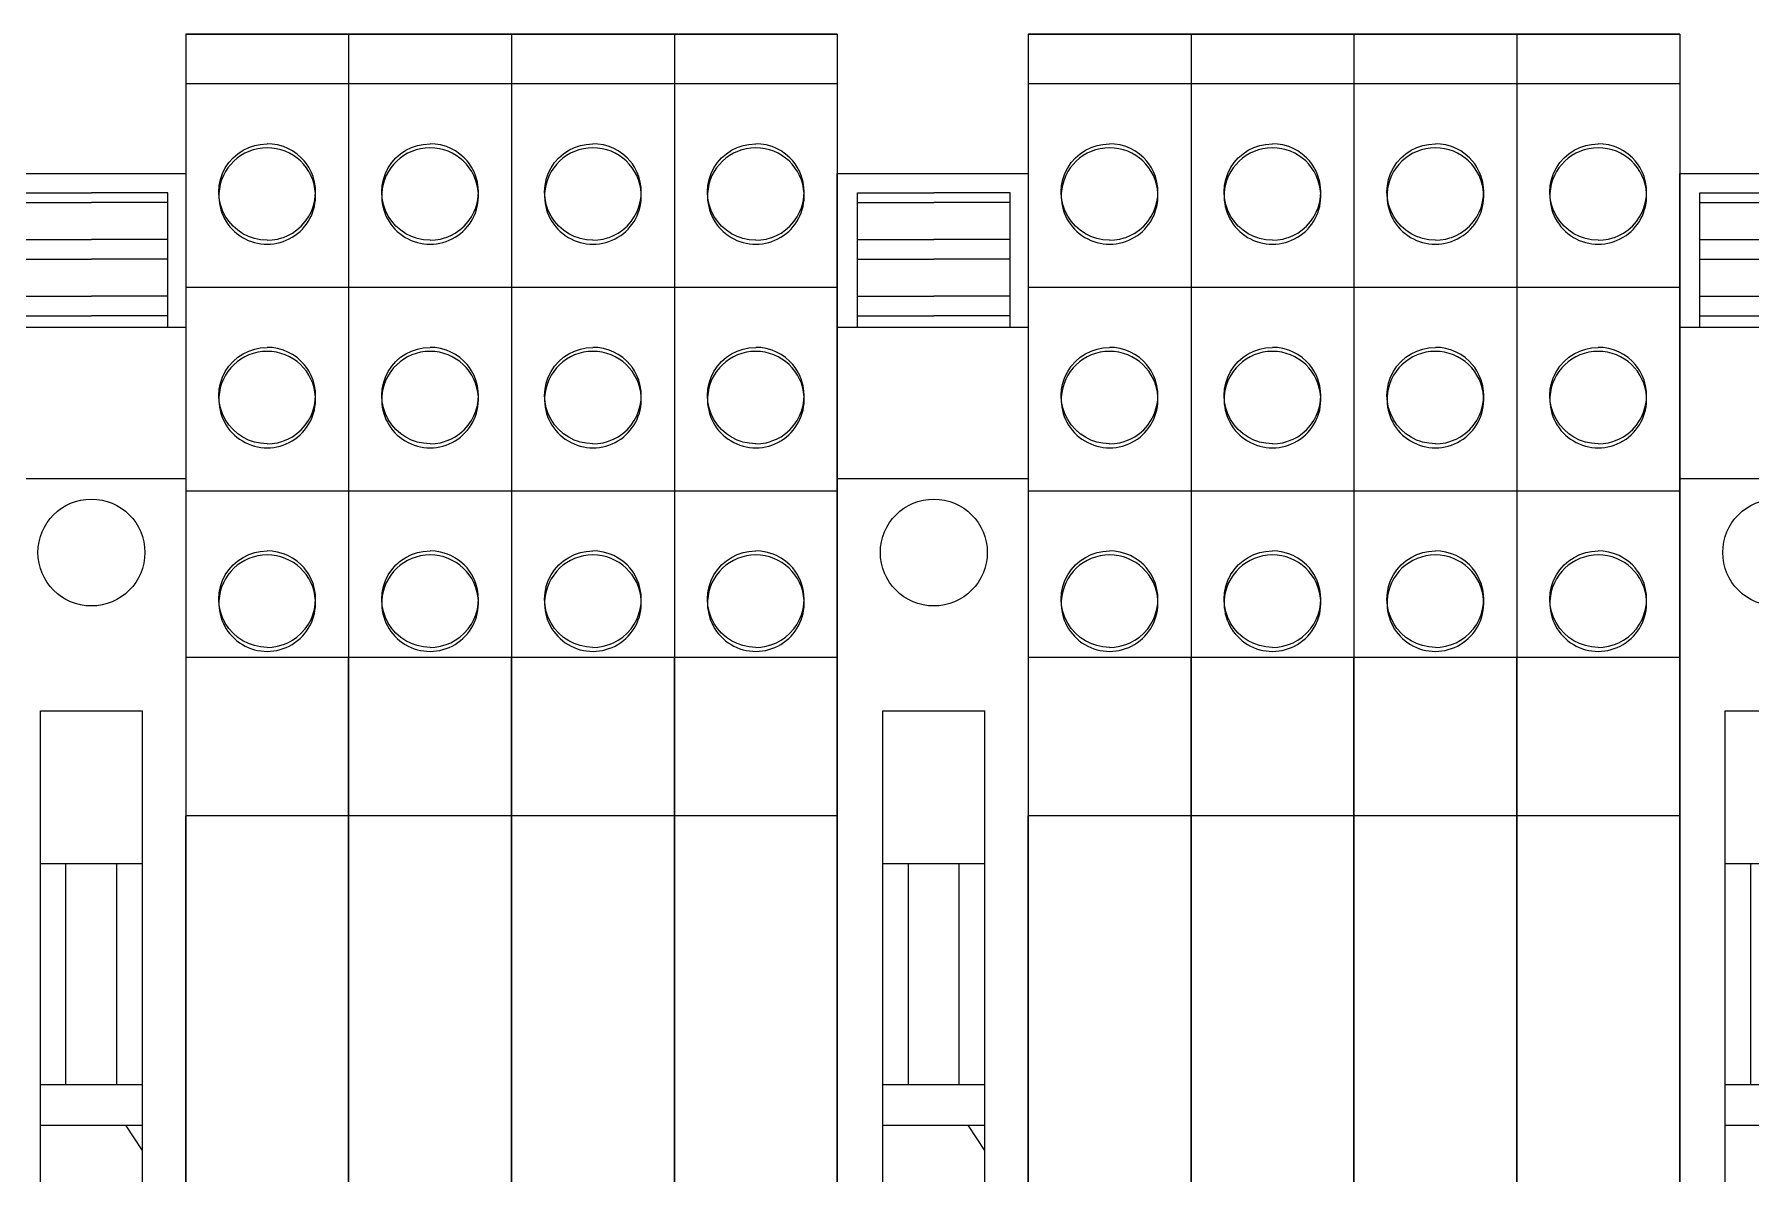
# Model space of a CAD drawing. Header units: millimetres. Extents: x 979 to 3414, y -1029 to 703.
# Drawn here: x 2201 to 2268.4, y 422.8 to 467.6 of the extents above; entities that cross this region are included whole.
import ezdxf

# ---------------------------------------------------------------- set-up
doc = ezdxf.new("R2010")
doc.units = ezdxf.units.MM
doc.layers.add('eProC - L2', color=41, linetype='Continuous', lineweight=20)

# ---------------------------------------------------------------- blocks, each defined once
blk = doc.blocks.new('eProC_Z_BPSN-SI-520')
at = {"layer": 'eProC - L2'}
for p, q in [((0.794, -6.05), (0.794, -0.749)), ((0.794, -0.749), (3.794, -0.749)), ((0.794, -1.131), (3.794, -1.131)), ((6.794, -0.749), (3.794, -0.749)), ((6.794, -1.131), (3.794, -1.131)), ((6.794, -6.05), (6.794, -0.749)), ((0.794, -2.594), (3.794, -2.594)), ((6.794, -2.594), (3.794, -2.594)), ((0.794, -3.358), (3.794, -3.358)), ((6.794, -3.358), (3.794, -3.358)), ((0.794, -4.822), (3.794, -4.822)), ((6.794, -4.822), (3.794, -4.822)), ((7.5, -6.05), (0, -6.05)), ((0.794, -5.585), (3.794, -5.585)), ((6.794, -5.585), (3.794, -5.585)), ((7.5, -11.996), (0, -11.996)), ((1.794, -42.11), (1.794, -21.11)), ((1.794, -21.11), (5.794, -21.11)), ((5.794, -42.11), (5.794, -21.11)), ((1.794, -27.11), (5.794, -27.11)), ((2.794, -35.795), (2.794, -27.11)), ((4.794, -35.795), (4.794, -27.11)), ((1.794, -35.795), (5.794, -35.795)), ((1.794, -37.396), (5.794, -37.396)), ((5.794, -38.389), (5.144, -37.396)), ((1.794, -42.11), (5.794, -42.11)), ((1.794, -59.11), (1.794, -44.11)), ((1.794, -44.11), (5.794, -44.11)), ((5.794, -59.11), (5.794, -44.11)), ((1.794, -59.11), (5.794, -59.11)), ((7.5, -60.072), (0, -60.072)), ((7.5, -61.577), (0, -61.577)), ((0.644, -78.601), (0.644, -61.577)), ((0.994, -78.601), (0.994, -61.577)), ((6.594, -61.647), (0.994, -61.647)), ((6.594, -78.601), (6.594, -61.577)), ((6.944, -78.601), (6.944, -61.577)), ((0.994, -67.83), (0.644, -67.83)), ((6.594, -67.83), (6.944, -67.83)), ((6.594, -68.91), (0.994, -68.91)), ((1.294, -77.853), (1.294, -69.103)), ((6.594, -69.103), (1.294, -69.103)), ((0.994, -70.001), (0.644, -70.001)), ((6.594, -69.783), (1.294, -69.783)), ((6.594, -70.001), (6.944, -70.001)), ((6.594, -70.757), (1.294, -70.757)), ((0.644, -71.801), (0.994, -71.801)), ((6.594, -71.919), (1.294, -71.919)), ((6.944, -71.801), (6.594, -71.801)), ((6.594, -72.893), (1.294, -72.893)), ((6.594, -74.054), (1.294, -74.054)), ((0.994, -74.801), (0.644, -74.801)), ((6.594, -74.801), (6.944, -74.801)), ((6.594, -75.029), (1.294, -75.029)), ((6.594, -76.19), (1.294, -76.19)), ((6.594, -77.165), (1.294, -77.165)), ((6.594, -77.853), (1.294, -77.853)), ((6.594, -78.601), (0.994, -78.601))]:
    blk.add_line(p, q, dxfattribs=at)
blk.add_lwpolyline([(0, 0), (7.5, 0), (7.5, -78.601), (0, -78.601)], close=True, dxfattribs=at)
for centre in [(3.794, -14.89), (3.794, -64.565)]:
    blk.add_circle(centre, 2.1, dxfattribs=at)

msp = doc.modelspace()

# ---------------------------------------------------------------- linework, layer by layer
at = {"layer": 'eProC - L2'}
for p, q in [((2213.343, 467.559), (2206.943, 467.559)), ((2206.943, 467.559), (2206.943, 443.07)), ((2213.343, 467.558), (2206.943, 467.558)), ((2213.343, 467.552), (2206.943, 467.552)), ((2213.343, 467.559), (2213.343, 379.581)), ((2219.743, 467.559), (2213.343, 467.559)), ((2213.343, 467.559), (2213.343, 443.07)), ((2219.743, 467.558), (2213.343, 467.558)), ((2219.743, 467.552), (2213.343, 467.552)), ((2219.743, 467.559), (2219.743, 379.581)), ((2226.143, 467.559), (2219.743, 467.559)), ((2219.743, 467.559), (2219.743, 443.07)), ((2226.143, 467.558), (2219.743, 467.558)), ((2226.143, 467.552), (2219.743, 467.552)), ((2226.143, 467.559), (2226.143, 379.581)), ((2232.543, 467.559), (2226.143, 467.559)), ((2226.143, 467.559), (2226.143, 443.07)), ((2232.543, 467.558), (2226.143, 467.558)), ((2232.543, 467.552), (2226.143, 467.552)), ((2232.543, 467.559), (2232.543, 379.581)), ((2232.543, 467.559), (2232.543, 443.07)), ((2246.443, 467.559), (2240.043, 467.559)), ((2240.043, 467.559), (2240.043, 443.07)), ((2246.443, 467.558), (2240.043, 467.558)), ((2246.443, 467.552), (2240.043, 467.552)), ((2246.443, 467.559), (2246.443, 379.581)), ((2252.843, 467.559), (2246.443, 467.559)), ((2246.443, 467.559), (2246.443, 443.07)), ((2252.843, 467.558), (2246.443, 467.558)), ((2252.843, 467.552), (2246.443, 467.552)), ((2252.843, 467.559), (2252.843, 379.581)), ((2259.243, 467.559), (2252.843, 467.559)), ((2252.843, 467.559), (2252.843, 443.07)), ((2259.243, 467.558), (2252.843, 467.558)), ((2259.243, 467.552), (2252.843, 467.552)), ((2259.243, 467.559), (2259.243, 379.581)), ((2265.643, 467.559), (2259.243, 467.559)), ((2259.243, 467.559), (2259.243, 443.07)), ((2265.643, 467.558), (2259.243, 467.558)), ((2265.643, 467.552), (2259.243, 467.552)), ((2265.643, 467.559), (2265.643, 379.581)), ((2265.643, 467.559), (2265.643, 443.07)), ((2213.343, 465.607), (2206.943, 465.607)), ((2219.743, 465.607), (2213.343, 465.607)), ((2226.143, 465.607), (2219.743, 465.607)), ((2232.543, 465.607), (2226.143, 465.607)), ((2246.443, 465.607), (2240.043, 465.607)), ((2252.843, 465.607), (2246.443, 465.607)), ((2259.243, 465.607), (2252.843, 465.607)), ((2265.643, 465.607), (2259.243, 465.607)), ((2208.243, 461.366), (2208.243, 461.204)), ((2212.043, 461.204), (2212.043, 461.366)), ((2214.643, 461.366), (2214.643, 461.204)), ((2218.443, 461.204), (2218.443, 461.366)), ((2221.043, 461.366), (2221.043, 461.204)), ((2224.843, 461.204), (2224.843, 461.366)), ((2227.443, 461.366), (2227.443, 461.204)), ((2231.243, 461.204), (2231.243, 461.366)), ((2241.343, 461.366), (2241.343, 461.204)), ((2245.143, 461.204), (2245.143, 461.366)), ((2247.743, 461.366), (2247.743, 461.204)), ((2251.543, 461.204), (2251.543, 461.366)), ((2254.143, 461.366), (2254.143, 461.204)), ((2257.943, 461.204), (2257.943, 461.366)), ((2260.543, 461.366), (2260.543, 461.204)), ((2264.343, 461.204), (2264.343, 461.366)), ((2213.343, 457.607), (2206.943, 457.607)), ((2219.743, 457.607), (2213.343, 457.607)), ((2226.143, 457.607), (2219.743, 457.607)), ((2232.543, 457.607), (2226.143, 457.607)), ((2246.443, 457.607), (2240.043, 457.607)), ((2252.843, 457.607), (2246.443, 457.607)), ((2259.243, 457.607), (2252.843, 457.607)), ((2265.643, 457.607), (2259.243, 457.607)), ((2208.243, 453.366), (2208.243, 453.204)), ((2212.043, 453.204), (2212.043, 453.366)), ((2214.643, 453.366), (2214.643, 453.204)), ((2218.443, 453.204), (2218.443, 453.366)), ((2221.043, 453.366), (2221.043, 453.204)), ((2224.843, 453.204), (2224.843, 453.366)), ((2227.443, 453.366), (2227.443, 453.204)), ((2231.243, 453.204), (2231.243, 453.366)), ((2241.343, 453.366), (2241.343, 453.204)), ((2245.143, 453.204), (2245.143, 453.366)), ((2247.743, 453.366), (2247.743, 453.204)), ((2251.543, 453.204), (2251.543, 453.366)), ((2254.143, 453.366), (2254.143, 453.204)), ((2257.943, 453.204), (2257.943, 453.366)), ((2260.543, 453.366), (2260.543, 453.204)), ((2264.343, 453.204), (2264.343, 453.366)), ((2213.343, 449.607), (2206.943, 449.607)), ((2219.743, 449.607), (2213.343, 449.607)), ((2226.143, 449.607), (2219.743, 449.607)), ((2232.543, 449.607), (2226.143, 449.607)), ((2246.443, 449.607), (2240.043, 449.607)), ((2252.843, 449.607), (2246.443, 449.607)), ((2259.243, 449.607), (2252.843, 449.607)), ((2265.643, 449.607), (2259.243, 449.607)), ((2208.243, 445.366), (2208.243, 445.204)), ((2212.043, 445.204), (2212.043, 445.366)), ((2214.643, 445.366), (2214.643, 445.204)), ((2218.443, 445.204), (2218.443, 445.366)), ((2221.043, 445.366), (2221.043, 445.204)), ((2224.843, 445.204), (2224.843, 445.366)), ((2227.443, 445.366), (2227.443, 445.204)), ((2231.243, 445.204), (2231.243, 445.366)), ((2241.343, 445.366), (2241.343, 445.204)), ((2245.143, 445.204), (2245.143, 445.366)), ((2247.743, 445.366), (2247.743, 445.204)), ((2251.543, 445.204), (2251.543, 445.366)), ((2254.143, 445.366), (2254.143, 445.204)), ((2257.943, 445.204), (2257.943, 445.366)), ((2260.543, 445.366), (2260.543, 445.204)), ((2264.343, 445.204), (2264.343, 445.366)), ((2213.343, 443.07), (2206.943, 443.07)), ((2206.943, 443.07), (2206.943, 436.848)), ((2213.343, 436.849), (2213.343, 443.07)), ((2219.743, 443.07), (2213.343, 443.07)), ((2213.343, 443.07), (2213.343, 436.848)), ((2219.743, 436.849), (2219.743, 443.07)), ((2226.143, 443.07), (2219.743, 443.07)), ((2219.743, 443.07), (2219.743, 436.848)), ((2226.143, 436.849), (2226.143, 443.07)), ((2232.543, 443.07), (2226.143, 443.07)), ((2226.143, 443.07), (2226.143, 436.848)), ((2232.543, 436.849), (2232.543, 443.07)), ((2232.543, 443.07), (2232.543, 436.848)), ((2246.443, 443.07), (2240.043, 443.07)), ((2240.043, 443.07), (2240.043, 436.848)), ((2246.443, 436.849), (2246.443, 443.07)), ((2252.843, 443.07), (2246.443, 443.07)), ((2246.443, 443.07), (2246.443, 436.848)), ((2252.843, 436.849), (2252.843, 443.07)), ((2259.243, 443.07), (2252.843, 443.07)), ((2252.843, 443.07), (2252.843, 436.848)), ((2259.243, 436.849), (2259.243, 443.07)), ((2265.643, 443.07), (2259.243, 443.07)), ((2259.243, 443.07), (2259.243, 436.848)), ((2265.643, 436.849), (2265.643, 443.07)), ((2265.643, 443.07), (2265.643, 436.848)), ((2213.343, 436.849), (2206.943, 436.848)), ((2206.943, 387.581), (2206.943, 436.848)), ((2207.543, 436.842), (2206.943, 436.842)), ((2213.343, 436.842), (2212.743, 436.842)), ((2219.743, 436.849), (2213.343, 436.848)), ((2213.343, 387.581), (2213.343, 436.848)), ((2213.943, 436.842), (2213.343, 436.842)), ((2219.743, 436.842), (2219.143, 436.842)), ((2226.143, 436.849), (2219.743, 436.848)), ((2219.743, 387.581), (2219.743, 436.848)), ((2220.343, 436.842), (2219.743, 436.842)), ((2226.143, 436.842), (2225.543, 436.842)), ((2232.543, 436.849), (2226.143, 436.848)), ((2226.143, 387.581), (2226.143, 436.848)), ((2226.743, 436.842), (2226.143, 436.842)), ((2232.543, 387.581), (2232.543, 436.848)), ((2246.443, 436.849), (2240.043, 436.848)), ((2240.043, 387.581), (2240.043, 436.848)), ((2240.643, 436.842), (2240.043, 436.842)), ((2246.443, 436.842), (2245.843, 436.842)), ((2252.843, 436.849), (2246.443, 436.848)), ((2246.443, 387.581), (2246.443, 436.848)), ((2247.043, 436.842), (2246.443, 436.842)), ((2252.843, 436.842), (2252.243, 436.842)), ((2259.243, 436.849), (2252.843, 436.848)), ((2252.843, 387.581), (2252.843, 436.848)), ((2253.443, 436.842), (2252.843, 436.842)), ((2259.243, 436.842), (2258.643, 436.842)), ((2265.643, 436.849), (2259.243, 436.848)), ((2259.243, 387.581), (2259.243, 436.848)), ((2259.843, 436.842), (2259.243, 436.842)), ((2265.643, 387.581), (2265.643, 436.848))]:
    msp.add_line(p, q, dxfattribs=at)
for points in [[(2208.243, 461.366), (2208.259, 461.614), (2208.307, 461.856), (2208.387, 462.091), (2208.498, 462.313), (2208.635, 462.517), (2208.8, 462.704), (2208.987, 462.867), (2209.193, 463.004), (2209.416, 463.113), (2209.651, 463.192), (2209.872, 463.235), (2210.143, 463.256)], [(2212.043, 461.366), (2212.035, 461.541), (2212.004, 461.745), (2211.943, 461.971), (2211.871, 462.152), (2211.773, 462.338), (2211.691, 462.463), (2211.595, 462.586), (2211.484, 462.706), (2211.315, 462.855), (2211.138, 462.977), (2210.96, 463.073), (2210.783, 463.146), (2210.554, 463.212), (2210.339, 463.246), (2210.143, 463.256)], [(2214.643, 461.366), (2214.659, 461.614), (2214.707, 461.856), (2214.787, 462.091), (2214.898, 462.313), (2215.035, 462.517), (2215.2, 462.704), (2215.387, 462.867), (2215.593, 463.004), (2215.816, 463.113), (2216.051, 463.192), (2216.272, 463.235), (2216.543, 463.256)], [(2218.443, 461.366), (2218.435, 461.541), (2218.404, 461.745), (2218.343, 461.971), (2218.271, 462.152), (2218.173, 462.338), (2218.091, 462.463), (2217.995, 462.586), (2217.884, 462.706), (2217.715, 462.855), (2217.538, 462.977), (2217.36, 463.073), (2217.183, 463.146), (2216.954, 463.212), (2216.739, 463.246), (2216.543, 463.256)], [(2221.043, 461.366), (2221.059, 461.614), (2221.107, 461.856), (2221.187, 462.091), (2221.298, 462.313), (2221.435, 462.517), (2221.6, 462.704), (2221.787, 462.867), (2221.993, 463.004), (2222.216, 463.113), (2222.451, 463.192), (2222.672, 463.235), (2222.943, 463.256)], [(2224.843, 461.366), (2224.835, 461.541), (2224.804, 461.745), (2224.743, 461.971), (2224.671, 462.152), (2224.573, 462.338), (2224.491, 462.463), (2224.395, 462.586), (2224.284, 462.706), (2224.115, 462.855), (2223.938, 462.977), (2223.76, 463.073), (2223.583, 463.146), (2223.354, 463.212), (2223.139, 463.246), (2222.943, 463.256)], [(2227.443, 461.366), (2227.459, 461.614), (2227.507, 461.856), (2227.587, 462.091), (2227.698, 462.313), (2227.835, 462.517), (2228, 462.704), (2228.187, 462.867), (2228.393, 463.004), (2228.616, 463.113), (2228.851, 463.192), (2229.072, 463.235), (2229.343, 463.256)], [(2231.243, 461.366), (2231.235, 461.541), (2231.204, 461.745), (2231.143, 461.971), (2231.071, 462.152), (2230.973, 462.338), (2230.891, 462.463), (2230.795, 462.586), (2230.684, 462.706), (2230.515, 462.855), (2230.338, 462.977), (2230.16, 463.073), (2229.983, 463.146), (2229.754, 463.212), (2229.539, 463.246), (2229.343, 463.256)], [(2241.343, 461.366), (2241.359, 461.614), (2241.407, 461.856), (2241.487, 462.091), (2241.598, 462.313), (2241.735, 462.517), (2241.9, 462.704), (2242.087, 462.867), (2242.293, 463.004), (2242.516, 463.113), (2242.751, 463.192), (2242.972, 463.235), (2243.243, 463.256)], [(2245.143, 461.366), (2245.135, 461.541), (2245.104, 461.745), (2245.043, 461.971), (2244.971, 462.152), (2244.873, 462.338), (2244.791, 462.463), (2244.695, 462.586), (2244.584, 462.706), (2244.415, 462.855), (2244.238, 462.977), (2244.06, 463.073), (2243.883, 463.146), (2243.654, 463.212), (2243.439, 463.246), (2243.243, 463.256)], [(2247.743, 461.366), (2247.759, 461.614), (2247.807, 461.856), (2247.887, 462.091), (2247.998, 462.313), (2248.135, 462.517), (2248.3, 462.704), (2248.487, 462.867), (2248.693, 463.004), (2248.916, 463.113), (2249.151, 463.192), (2249.372, 463.235), (2249.643, 463.256)], [(2251.543, 461.366), (2251.535, 461.541), (2251.504, 461.745), (2251.443, 461.971), (2251.371, 462.152), (2251.273, 462.338), (2251.191, 462.463), (2251.095, 462.586), (2250.984, 462.706), (2250.815, 462.855), (2250.638, 462.977), (2250.46, 463.073), (2250.283, 463.146), (2250.054, 463.212), (2249.839, 463.246), (2249.643, 463.256)], [(2254.143, 461.366), (2254.159, 461.614), (2254.207, 461.856), (2254.287, 462.091), (2254.398, 462.313), (2254.535, 462.517), (2254.7, 462.704), (2254.887, 462.867), (2255.093, 463.004), (2255.316, 463.113), (2255.551, 463.192), (2255.772, 463.235), (2256.043, 463.256)], [(2257.943, 461.366), (2257.935, 461.541), (2257.904, 461.745), (2257.843, 461.971), (2257.771, 462.152), (2257.673, 462.338), (2257.591, 462.463), (2257.495, 462.586), (2257.384, 462.706), (2257.215, 462.855), (2257.038, 462.977), (2256.86, 463.073), (2256.683, 463.146), (2256.454, 463.212), (2256.239, 463.246), (2256.043, 463.256)], [(2260.543, 461.366), (2260.559, 461.614), (2260.607, 461.856), (2260.687, 462.091), (2260.798, 462.313), (2260.935, 462.517), (2261.1, 462.704), (2261.287, 462.867), (2261.493, 463.004), (2261.716, 463.113), (2261.951, 463.192), (2262.172, 463.235), (2262.443, 463.256)], [(2264.343, 461.366), (2264.335, 461.541), (2264.304, 461.745), (2264.243, 461.971), (2264.171, 462.152), (2264.073, 462.338), (2263.991, 462.463), (2263.895, 462.586), (2263.784, 462.706), (2263.615, 462.855), (2263.438, 462.977), (2263.26, 463.073), (2263.083, 463.146), (2262.854, 463.212), (2262.639, 463.246), (2262.443, 463.256)], [(2209.569, 459.556), (2209.407, 459.614), (2209.19, 459.721), (2208.988, 459.858), (2208.8, 460.024), (2208.635, 460.212), (2208.498, 460.417), (2208.388, 460.64), (2208.307, 460.876), (2208.259, 461.118), (2208.243, 461.366), (2208.243, 461.366)], [(2210.713, 459.555), (2210.778, 459.577), (2210.955, 459.65), (2211.135, 459.747), (2211.313, 459.871), (2211.484, 460.022), (2211.641, 460.199), (2211.767, 460.382), (2211.865, 460.565), (2211.938, 460.745), (2212.001, 460.971), (2212.034, 461.179), (2212.043, 461.363), (2212.043, 461.366)], [(2215.969, 459.556), (2215.807, 459.614), (2215.59, 459.721), (2215.388, 459.858), (2215.2, 460.024), (2215.035, 460.212), (2214.898, 460.417), (2214.788, 460.64), (2214.707, 460.876), (2214.659, 461.118), (2214.643, 461.366), (2214.643, 461.366)], [(2217.113, 459.555), (2217.178, 459.577), (2217.355, 459.65), (2217.535, 459.747), (2217.713, 459.871), (2217.884, 460.022), (2218.041, 460.199), (2218.167, 460.382), (2218.265, 460.565), (2218.338, 460.745), (2218.401, 460.971), (2218.434, 461.179), (2218.443, 461.363), (2218.443, 461.366)], [(2222.369, 459.556), (2222.207, 459.614), (2221.99, 459.721), (2221.788, 459.858), (2221.6, 460.024), (2221.435, 460.212), (2221.298, 460.417), (2221.188, 460.64), (2221.107, 460.876), (2221.059, 461.118), (2221.043, 461.366), (2221.043, 461.366)], [(2223.513, 459.555), (2223.578, 459.577), (2223.755, 459.65), (2223.935, 459.747), (2224.113, 459.871), (2224.284, 460.022), (2224.441, 460.199), (2224.567, 460.382), (2224.665, 460.565), (2224.738, 460.745), (2224.801, 460.971), (2224.834, 461.179), (2224.843, 461.363), (2224.843, 461.366)], [(2228.769, 459.556), (2228.607, 459.614), (2228.39, 459.721), (2228.188, 459.858), (2228, 460.024), (2227.835, 460.212), (2227.698, 460.417), (2227.588, 460.64), (2227.507, 460.876), (2227.459, 461.118), (2227.443, 461.366), (2227.443, 461.366)], [(2229.913, 459.555), (2229.978, 459.577), (2230.155, 459.65), (2230.335, 459.747), (2230.513, 459.871), (2230.684, 460.022), (2230.841, 460.199), (2230.967, 460.382), (2231.065, 460.565), (2231.138, 460.745), (2231.201, 460.971), (2231.234, 461.179), (2231.243, 461.363), (2231.243, 461.366)], [(2242.669, 459.556), (2242.507, 459.614), (2242.29, 459.721), (2242.088, 459.858), (2241.9, 460.024), (2241.735, 460.212), (2241.598, 460.417), (2241.488, 460.64), (2241.407, 460.876), (2241.359, 461.118), (2241.343, 461.366), (2241.343, 461.366)], [(2243.813, 459.555), (2243.878, 459.577), (2244.055, 459.65), (2244.235, 459.747), (2244.413, 459.871), (2244.584, 460.022), (2244.741, 460.199), (2244.867, 460.382), (2244.965, 460.565), (2245.038, 460.745), (2245.101, 460.971), (2245.134, 461.179), (2245.143, 461.363), (2245.143, 461.366)], [(2249.069, 459.556), (2248.907, 459.614), (2248.69, 459.721), (2248.488, 459.858), (2248.3, 460.024), (2248.135, 460.212), (2247.998, 460.417), (2247.888, 460.64), (2247.807, 460.876), (2247.759, 461.118), (2247.743, 461.366), (2247.743, 461.366)], [(2250.213, 459.555), (2250.278, 459.577), (2250.455, 459.65), (2250.635, 459.747), (2250.813, 459.871), (2250.984, 460.022), (2251.141, 460.199), (2251.267, 460.382), (2251.365, 460.565), (2251.438, 460.745), (2251.501, 460.971), (2251.534, 461.179), (2251.543, 461.363), (2251.543, 461.366)], [(2255.469, 459.556), (2255.307, 459.614), (2255.09, 459.721), (2254.888, 459.858), (2254.7, 460.024), (2254.535, 460.212), (2254.398, 460.417), (2254.288, 460.64), (2254.207, 460.876), (2254.159, 461.118), (2254.143, 461.366), (2254.143, 461.366)], [(2256.613, 459.555), (2256.678, 459.577), (2256.855, 459.65), (2257.035, 459.747), (2257.213, 459.871), (2257.384, 460.022), (2257.541, 460.199), (2257.667, 460.382), (2257.765, 460.565), (2257.838, 460.745), (2257.901, 460.971), (2257.934, 461.179), (2257.943, 461.363), (2257.943, 461.366)], [(2261.869, 459.556), (2261.707, 459.614), (2261.49, 459.721), (2261.288, 459.858), (2261.1, 460.024), (2260.935, 460.212), (2260.798, 460.417), (2260.688, 460.64), (2260.607, 460.876), (2260.559, 461.118), (2260.543, 461.366), (2260.543, 461.366)], [(2263.013, 459.555), (2263.078, 459.577), (2263.255, 459.65), (2263.435, 459.747), (2263.613, 459.871), (2263.784, 460.022), (2263.941, 460.199), (2264.067, 460.382), (2264.165, 460.565), (2264.238, 460.745), (2264.301, 460.971), (2264.334, 461.179), (2264.343, 461.363), (2264.343, 461.366)], [(2210.143, 459.467), (2209.883, 459.487), (2209.638, 459.536), (2209.569, 459.556)], [(2210.143, 459.467), (2210.337, 459.477), (2210.549, 459.511), (2210.713, 459.555)], [(2216.543, 459.467), (2216.283, 459.487), (2216.038, 459.536), (2215.969, 459.556)], [(2216.543, 459.467), (2216.737, 459.477), (2216.949, 459.511), (2217.113, 459.555)], [(2222.943, 459.467), (2222.683, 459.487), (2222.438, 459.536), (2222.369, 459.556)], [(2222.943, 459.467), (2223.137, 459.477), (2223.349, 459.511), (2223.513, 459.555)], [(2229.343, 459.467), (2229.083, 459.487), (2228.838, 459.536), (2228.769, 459.556)], [(2229.343, 459.467), (2229.537, 459.477), (2229.749, 459.511), (2229.913, 459.555)], [(2243.243, 459.467), (2242.983, 459.487), (2242.738, 459.536), (2242.669, 459.556)], [(2243.243, 459.467), (2243.437, 459.477), (2243.649, 459.511), (2243.813, 459.555)], [(2249.643, 459.467), (2249.383, 459.487), (2249.138, 459.536), (2249.069, 459.556)], [(2249.643, 459.467), (2249.837, 459.477), (2250.049, 459.511), (2250.213, 459.555)], [(2256.043, 459.467), (2255.783, 459.487), (2255.538, 459.536), (2255.469, 459.556)], [(2256.043, 459.467), (2256.237, 459.477), (2256.449, 459.511), (2256.613, 459.555)], [(2262.443, 459.467), (2262.183, 459.487), (2261.938, 459.536), (2261.869, 459.556)], [(2262.443, 459.467), (2262.637, 459.477), (2262.849, 459.511), (2263.013, 459.555)], [(2208.243, 453.366), (2208.259, 453.614), (2208.307, 453.856), (2208.387, 454.091), (2208.498, 454.313), (2208.635, 454.517), (2208.8, 454.704), (2208.987, 454.867), (2209.193, 455.004), (2209.416, 455.113), (2209.651, 455.192), (2209.872, 455.235), (2210.143, 455.256)], [(2212.043, 453.366), (2212.035, 453.541), (2212.004, 453.745), (2211.943, 453.971), (2211.871, 454.152), (2211.773, 454.338), (2211.691, 454.463), (2211.595, 454.586), (2211.484, 454.706), (2211.315, 454.855), (2211.138, 454.977), (2210.96, 455.073), (2210.783, 455.146), (2210.554, 455.212), (2210.339, 455.246), (2210.143, 455.256)], [(2214.643, 453.366), (2214.659, 453.614), (2214.707, 453.856), (2214.787, 454.091), (2214.898, 454.313), (2215.035, 454.517), (2215.2, 454.704), (2215.387, 454.867), (2215.593, 455.004), (2215.816, 455.113), (2216.051, 455.192), (2216.272, 455.235), (2216.543, 455.256)], [(2218.443, 453.366), (2218.435, 453.541), (2218.404, 453.745), (2218.343, 453.971), (2218.271, 454.152), (2218.173, 454.338), (2218.091, 454.463), (2217.995, 454.586), (2217.884, 454.706), (2217.715, 454.855), (2217.538, 454.977), (2217.36, 455.073), (2217.183, 455.146), (2216.954, 455.212), (2216.739, 455.246), (2216.543, 455.256)], [(2221.043, 453.366), (2221.059, 453.614), (2221.107, 453.856), (2221.187, 454.091), (2221.298, 454.313), (2221.435, 454.517), (2221.6, 454.704), (2221.787, 454.867), (2221.993, 455.004), (2222.216, 455.113), (2222.451, 455.192), (2222.672, 455.235), (2222.943, 455.256)], [(2224.843, 453.366), (2224.835, 453.541), (2224.804, 453.745), (2224.743, 453.971), (2224.671, 454.152), (2224.573, 454.338), (2224.491, 454.463), (2224.395, 454.586), (2224.284, 454.706), (2224.115, 454.855), (2223.938, 454.977), (2223.76, 455.073), (2223.583, 455.146), (2223.354, 455.212), (2223.139, 455.246), (2222.943, 455.256)], [(2227.443, 453.366), (2227.459, 453.614), (2227.507, 453.856), (2227.587, 454.091), (2227.698, 454.313), (2227.835, 454.517), (2228, 454.704), (2228.187, 454.867), (2228.393, 455.004), (2228.616, 455.113), (2228.851, 455.192), (2229.072, 455.235), (2229.343, 455.256)], [(2231.243, 453.366), (2231.235, 453.541), (2231.204, 453.745), (2231.143, 453.971), (2231.071, 454.152), (2230.973, 454.338), (2230.891, 454.463), (2230.795, 454.586), (2230.684, 454.706), (2230.515, 454.855), (2230.338, 454.977), (2230.16, 455.073), (2229.983, 455.146), (2229.754, 455.212), (2229.539, 455.246), (2229.343, 455.256)], [(2241.343, 453.366), (2241.359, 453.614), (2241.407, 453.856), (2241.487, 454.091), (2241.598, 454.313), (2241.735, 454.517), (2241.9, 454.704), (2242.087, 454.867), (2242.293, 455.004), (2242.516, 455.113), (2242.751, 455.192), (2242.972, 455.235), (2243.243, 455.256)], [(2245.143, 453.366), (2245.135, 453.541), (2245.104, 453.745), (2245.043, 453.971), (2244.971, 454.152), (2244.873, 454.338), (2244.791, 454.463), (2244.695, 454.586), (2244.584, 454.706), (2244.415, 454.855), (2244.238, 454.977), (2244.06, 455.073), (2243.883, 455.146), (2243.654, 455.212), (2243.439, 455.246), (2243.243, 455.256)], [(2247.743, 453.366), (2247.759, 453.614), (2247.807, 453.856), (2247.887, 454.091), (2247.998, 454.313), (2248.135, 454.517), (2248.3, 454.704), (2248.487, 454.867), (2248.693, 455.004), (2248.916, 455.113), (2249.151, 455.192), (2249.372, 455.235), (2249.643, 455.256)], [(2251.543, 453.366), (2251.535, 453.541), (2251.504, 453.745), (2251.443, 453.971), (2251.371, 454.152), (2251.273, 454.338), (2251.191, 454.463), (2251.095, 454.586), (2250.984, 454.706), (2250.815, 454.855), (2250.638, 454.977), (2250.46, 455.073), (2250.283, 455.146), (2250.054, 455.212), (2249.839, 455.246), (2249.643, 455.256)], [(2254.143, 453.366), (2254.159, 453.614), (2254.207, 453.856), (2254.287, 454.091), (2254.398, 454.313), (2254.535, 454.517), (2254.7, 454.704), (2254.887, 454.867), (2255.093, 455.004), (2255.316, 455.113), (2255.551, 455.192), (2255.772, 455.235), (2256.043, 455.256)], [(2257.943, 453.366), (2257.935, 453.541), (2257.904, 453.745), (2257.843, 453.971), (2257.771, 454.152), (2257.673, 454.338), (2257.591, 454.463), (2257.495, 454.586), (2257.384, 454.706), (2257.215, 454.855), (2257.038, 454.977), (2256.86, 455.073), (2256.683, 455.146), (2256.454, 455.212), (2256.239, 455.246), (2256.043, 455.256)], [(2260.543, 453.366), (2260.559, 453.614), (2260.607, 453.856), (2260.687, 454.091), (2260.798, 454.313), (2260.935, 454.517), (2261.1, 454.704), (2261.287, 454.867), (2261.493, 455.004), (2261.716, 455.113), (2261.951, 455.192), (2262.172, 455.235), (2262.443, 455.256)], [(2264.343, 453.366), (2264.335, 453.541), (2264.304, 453.745), (2264.243, 453.971), (2264.171, 454.152), (2264.073, 454.338), (2263.991, 454.463), (2263.895, 454.586), (2263.784, 454.706), (2263.615, 454.855), (2263.438, 454.977), (2263.26, 455.073), (2263.083, 455.146), (2262.854, 455.212), (2262.639, 455.246), (2262.443, 455.256)], [(2209.569, 451.556), (2209.407, 451.614), (2209.19, 451.721), (2208.988, 451.858), (2208.8, 452.024), (2208.635, 452.212), (2208.498, 452.417), (2208.388, 452.64), (2208.307, 452.876), (2208.259, 453.118), (2208.243, 453.366), (2208.243, 453.366)], [(2210.713, 451.555), (2210.778, 451.577), (2210.955, 451.65), (2211.135, 451.747), (2211.313, 451.871), (2211.484, 452.022), (2211.641, 452.199), (2211.767, 452.382), (2211.865, 452.565), (2211.938, 452.745), (2212.001, 452.971), (2212.034, 453.179), (2212.043, 453.363), (2212.043, 453.366)], [(2215.969, 451.556), (2215.807, 451.614), (2215.59, 451.721), (2215.388, 451.858), (2215.2, 452.024), (2215.035, 452.212), (2214.898, 452.417), (2214.788, 452.64), (2214.707, 452.876), (2214.659, 453.118), (2214.643, 453.366), (2214.643, 453.366)], [(2217.113, 451.555), (2217.178, 451.577), (2217.355, 451.65), (2217.535, 451.747), (2217.713, 451.871), (2217.884, 452.022), (2218.041, 452.199), (2218.167, 452.382), (2218.265, 452.565), (2218.338, 452.745), (2218.401, 452.971), (2218.434, 453.179), (2218.443, 453.363), (2218.443, 453.366)], [(2222.369, 451.556), (2222.207, 451.614), (2221.99, 451.721), (2221.788, 451.858), (2221.6, 452.024), (2221.435, 452.212), (2221.298, 452.417), (2221.188, 452.64), (2221.107, 452.876), (2221.059, 453.118), (2221.043, 453.366), (2221.043, 453.366)], [(2223.513, 451.555), (2223.578, 451.577), (2223.755, 451.65), (2223.935, 451.747), (2224.113, 451.871), (2224.284, 452.022), (2224.441, 452.199), (2224.567, 452.382), (2224.665, 452.565), (2224.738, 452.745), (2224.801, 452.971), (2224.834, 453.179), (2224.843, 453.363), (2224.843, 453.366)], [(2228.769, 451.556), (2228.607, 451.614), (2228.39, 451.721), (2228.188, 451.858), (2228, 452.024), (2227.835, 452.212), (2227.698, 452.417), (2227.588, 452.64), (2227.507, 452.876), (2227.459, 453.118), (2227.443, 453.366), (2227.443, 453.366)], [(2229.913, 451.555), (2229.978, 451.577), (2230.155, 451.65), (2230.335, 451.747), (2230.513, 451.871), (2230.684, 452.022), (2230.841, 452.199), (2230.967, 452.382), (2231.065, 452.565), (2231.138, 452.745), (2231.201, 452.971), (2231.234, 453.179), (2231.243, 453.363), (2231.243, 453.366)], [(2242.669, 451.556), (2242.507, 451.614), (2242.29, 451.721), (2242.088, 451.858), (2241.9, 452.024), (2241.735, 452.212), (2241.598, 452.417), (2241.488, 452.64), (2241.407, 452.876), (2241.359, 453.118), (2241.343, 453.366), (2241.343, 453.366)], [(2243.813, 451.555), (2243.878, 451.577), (2244.055, 451.65), (2244.235, 451.747), (2244.413, 451.871), (2244.584, 452.022), (2244.741, 452.199), (2244.867, 452.382), (2244.965, 452.565), (2245.038, 452.745), (2245.101, 452.971), (2245.134, 453.179), (2245.143, 453.363), (2245.143, 453.366)], [(2249.069, 451.556), (2248.907, 451.614), (2248.69, 451.721), (2248.488, 451.858), (2248.3, 452.024), (2248.135, 452.212), (2247.998, 452.417), (2247.888, 452.64), (2247.807, 452.876), (2247.759, 453.118), (2247.743, 453.366), (2247.743, 453.366)], [(2250.213, 451.555), (2250.278, 451.577), (2250.455, 451.65), (2250.635, 451.747), (2250.813, 451.871), (2250.984, 452.022), (2251.141, 452.199), (2251.267, 452.382), (2251.365, 452.565), (2251.438, 452.745), (2251.501, 452.971), (2251.534, 453.179), (2251.543, 453.363), (2251.543, 453.366)], [(2255.469, 451.556), (2255.307, 451.614), (2255.09, 451.721), (2254.888, 451.858), (2254.7, 452.024), (2254.535, 452.212), (2254.398, 452.417), (2254.288, 452.64), (2254.207, 452.876), (2254.159, 453.118), (2254.143, 453.366), (2254.143, 453.366)], [(2256.613, 451.555), (2256.678, 451.577), (2256.855, 451.65), (2257.035, 451.747), (2257.213, 451.871), (2257.384, 452.022), (2257.541, 452.199), (2257.667, 452.382), (2257.765, 452.565), (2257.838, 452.745), (2257.901, 452.971), (2257.934, 453.179), (2257.943, 453.363), (2257.943, 453.366)], [(2261.869, 451.556), (2261.707, 451.614), (2261.49, 451.721), (2261.288, 451.858), (2261.1, 452.024), (2260.935, 452.212), (2260.798, 452.417), (2260.688, 452.64), (2260.607, 452.876), (2260.559, 453.118), (2260.543, 453.366), (2260.543, 453.366)], [(2263.013, 451.555), (2263.078, 451.577), (2263.255, 451.65), (2263.435, 451.747), (2263.613, 451.871), (2263.784, 452.022), (2263.941, 452.199), (2264.067, 452.382), (2264.165, 452.565), (2264.238, 452.745), (2264.301, 452.971), (2264.334, 453.179), (2264.343, 453.363), (2264.343, 453.366)], [(2210.143, 451.467), (2209.883, 451.487), (2209.638, 451.536), (2209.569, 451.556)], [(2210.143, 451.467), (2210.337, 451.477), (2210.549, 451.511), (2210.713, 451.555)], [(2216.543, 451.467), (2216.283, 451.487), (2216.038, 451.536), (2215.969, 451.556)], [(2216.543, 451.467), (2216.737, 451.477), (2216.949, 451.511), (2217.113, 451.555)], [(2222.943, 451.467), (2222.683, 451.487), (2222.438, 451.536), (2222.369, 451.556)], [(2222.943, 451.467), (2223.137, 451.477), (2223.349, 451.511), (2223.513, 451.555)], [(2229.343, 451.467), (2229.083, 451.487), (2228.838, 451.536), (2228.769, 451.556)], [(2229.343, 451.467), (2229.537, 451.477), (2229.749, 451.511), (2229.913, 451.555)], [(2243.243, 451.467), (2242.983, 451.487), (2242.738, 451.536), (2242.669, 451.556)], [(2243.243, 451.467), (2243.437, 451.477), (2243.649, 451.511), (2243.813, 451.555)], [(2249.643, 451.467), (2249.383, 451.487), (2249.138, 451.536), (2249.069, 451.556)], [(2249.643, 451.467), (2249.837, 451.477), (2250.049, 451.511), (2250.213, 451.555)], [(2256.043, 451.467), (2255.783, 451.487), (2255.538, 451.536), (2255.469, 451.556)], [(2256.043, 451.467), (2256.237, 451.477), (2256.449, 451.511), (2256.613, 451.555)], [(2262.443, 451.467), (2262.183, 451.487), (2261.938, 451.536), (2261.869, 451.556)], [(2262.443, 451.467), (2262.637, 451.477), (2262.849, 451.511), (2263.013, 451.555)], [(2208.243, 445.366), (2208.259, 445.614), (2208.307, 445.856), (2208.387, 446.091), (2208.498, 446.313), (2208.635, 446.517), (2208.8, 446.704), (2208.987, 446.867), (2209.193, 447.004), (2209.416, 447.113), (2209.651, 447.192), (2209.872, 447.235), (2210.143, 447.256)], [(2212.043, 445.366), (2212.035, 445.541), (2212.004, 445.745), (2211.943, 445.971), (2211.871, 446.152), (2211.773, 446.338), (2211.691, 446.463), (2211.595, 446.586), (2211.484, 446.706), (2211.315, 446.855), (2211.138, 446.977), (2210.96, 447.073), (2210.783, 447.146), (2210.554, 447.212), (2210.339, 447.246), (2210.143, 447.256)], [(2214.643, 445.366), (2214.659, 445.614), (2214.707, 445.856), (2214.787, 446.091), (2214.898, 446.313), (2215.035, 446.517), (2215.2, 446.704), (2215.387, 446.867), (2215.593, 447.004), (2215.816, 447.113), (2216.051, 447.192), (2216.272, 447.235), (2216.543, 447.256)], [(2218.443, 445.366), (2218.435, 445.541), (2218.404, 445.745), (2218.343, 445.971), (2218.271, 446.152), (2218.173, 446.338), (2218.091, 446.463), (2217.995, 446.586), (2217.884, 446.706), (2217.715, 446.855), (2217.538, 446.977), (2217.36, 447.073), (2217.183, 447.146), (2216.954, 447.212), (2216.739, 447.246), (2216.543, 447.256)], [(2221.043, 445.366), (2221.059, 445.614), (2221.107, 445.856), (2221.187, 446.091), (2221.298, 446.313), (2221.435, 446.517), (2221.6, 446.704), (2221.787, 446.867), (2221.993, 447.004), (2222.216, 447.113), (2222.451, 447.192), (2222.672, 447.235), (2222.943, 447.256)], [(2224.843, 445.366), (2224.835, 445.541), (2224.804, 445.745), (2224.743, 445.971), (2224.671, 446.152), (2224.573, 446.338), (2224.491, 446.463), (2224.395, 446.586), (2224.284, 446.706), (2224.115, 446.855), (2223.938, 446.977), (2223.76, 447.073), (2223.583, 447.146), (2223.354, 447.212), (2223.139, 447.246), (2222.943, 447.256)], [(2227.443, 445.366), (2227.459, 445.614), (2227.507, 445.856), (2227.587, 446.091), (2227.698, 446.313), (2227.835, 446.517), (2228, 446.704), (2228.187, 446.867), (2228.393, 447.004), (2228.616, 447.113), (2228.851, 447.192), (2229.072, 447.235), (2229.343, 447.256)], [(2231.243, 445.366), (2231.235, 445.541), (2231.204, 445.745), (2231.143, 445.971), (2231.071, 446.152), (2230.973, 446.338), (2230.891, 446.463), (2230.795, 446.586), (2230.684, 446.706), (2230.515, 446.855), (2230.338, 446.977), (2230.16, 447.073), (2229.983, 447.146), (2229.754, 447.212), (2229.539, 447.246), (2229.343, 447.256)], [(2241.343, 445.366), (2241.359, 445.614), (2241.407, 445.856), (2241.487, 446.091), (2241.598, 446.313), (2241.735, 446.517), (2241.9, 446.704), (2242.087, 446.867), (2242.293, 447.004), (2242.516, 447.113), (2242.751, 447.192), (2242.972, 447.235), (2243.243, 447.256)], [(2245.143, 445.366), (2245.135, 445.541), (2245.104, 445.745), (2245.043, 445.971), (2244.971, 446.152), (2244.873, 446.338), (2244.791, 446.463), (2244.695, 446.586), (2244.584, 446.706), (2244.415, 446.855), (2244.238, 446.977), (2244.06, 447.073), (2243.883, 447.146), (2243.654, 447.212), (2243.439, 447.246), (2243.243, 447.256)], [(2247.743, 445.366), (2247.759, 445.614), (2247.807, 445.856), (2247.887, 446.091), (2247.998, 446.313), (2248.135, 446.517), (2248.3, 446.704), (2248.487, 446.867), (2248.693, 447.004), (2248.916, 447.113), (2249.151, 447.192), (2249.372, 447.235), (2249.643, 447.256)], [(2251.543, 445.366), (2251.535, 445.541), (2251.504, 445.745), (2251.443, 445.971), (2251.371, 446.152), (2251.273, 446.338), (2251.191, 446.463), (2251.095, 446.586), (2250.984, 446.706), (2250.815, 446.855), (2250.638, 446.977), (2250.46, 447.073), (2250.283, 447.146), (2250.054, 447.212), (2249.839, 447.246), (2249.643, 447.256)], [(2254.143, 445.366), (2254.159, 445.614), (2254.207, 445.856), (2254.287, 446.091), (2254.398, 446.313), (2254.535, 446.517), (2254.7, 446.704), (2254.887, 446.867), (2255.093, 447.004), (2255.316, 447.113), (2255.551, 447.192), (2255.772, 447.235), (2256.043, 447.256)], [(2257.943, 445.366), (2257.935, 445.541), (2257.904, 445.745), (2257.843, 445.971), (2257.771, 446.152), (2257.673, 446.338), (2257.591, 446.463), (2257.495, 446.586), (2257.384, 446.706), (2257.215, 446.855), (2257.038, 446.977), (2256.86, 447.073), (2256.683, 447.146), (2256.454, 447.212), (2256.239, 447.246), (2256.043, 447.256)], [(2260.543, 445.366), (2260.559, 445.614), (2260.607, 445.856), (2260.687, 446.091), (2260.798, 446.313), (2260.935, 446.517), (2261.1, 446.704), (2261.287, 446.867), (2261.493, 447.004), (2261.716, 447.113), (2261.951, 447.192), (2262.172, 447.235), (2262.443, 447.256)], [(2264.343, 445.366), (2264.335, 445.541), (2264.304, 445.745), (2264.243, 445.971), (2264.171, 446.152), (2264.073, 446.338), (2263.991, 446.463), (2263.895, 446.586), (2263.784, 446.706), (2263.615, 446.855), (2263.438, 446.977), (2263.26, 447.073), (2263.083, 447.146), (2262.854, 447.212), (2262.639, 447.246), (2262.443, 447.256)], [(2210.143, 443.467), (2209.883, 443.487), (2209.638, 443.536), (2209.407, 443.614), (2209.19, 443.721), (2208.988, 443.858), (2208.8, 444.024), (2208.635, 444.212), (2208.498, 444.417), (2208.388, 444.64), (2208.307, 444.876), (2208.259, 445.118), (2208.243, 445.366), (2208.243, 445.366)], [(2210.143, 443.467), (2210.337, 443.477), (2210.549, 443.511), (2210.778, 443.577), (2210.955, 443.65), (2211.135, 443.747), (2211.313, 443.871), (2211.484, 444.022), (2211.641, 444.199), (2211.767, 444.382), (2211.865, 444.565), (2211.938, 444.745), (2212.001, 444.971), (2212.034, 445.179), (2212.043, 445.363), (2212.043, 445.366)], [(2216.543, 443.467), (2216.283, 443.487), (2216.038, 443.536), (2215.807, 443.614), (2215.59, 443.721), (2215.388, 443.858), (2215.2, 444.024), (2215.035, 444.212), (2214.898, 444.417), (2214.788, 444.64), (2214.707, 444.876), (2214.659, 445.118), (2214.643, 445.366), (2214.643, 445.366)], [(2216.543, 443.467), (2216.737, 443.477), (2216.949, 443.511), (2217.178, 443.577), (2217.355, 443.65), (2217.535, 443.747), (2217.713, 443.871), (2217.884, 444.022), (2218.041, 444.199), (2218.167, 444.382), (2218.265, 444.565), (2218.338, 444.745), (2218.401, 444.971), (2218.434, 445.179), (2218.443, 445.363), (2218.443, 445.366)], [(2222.943, 443.467), (2222.683, 443.487), (2222.438, 443.536), (2222.207, 443.614), (2221.99, 443.721), (2221.788, 443.858), (2221.6, 444.024), (2221.435, 444.212), (2221.298, 444.417), (2221.188, 444.64), (2221.107, 444.876), (2221.059, 445.118), (2221.043, 445.366), (2221.043, 445.366)], [(2222.943, 443.467), (2223.137, 443.477), (2223.349, 443.511), (2223.578, 443.577), (2223.755, 443.65), (2223.935, 443.747), (2224.113, 443.871), (2224.284, 444.022), (2224.441, 444.199), (2224.567, 444.382), (2224.665, 444.565), (2224.738, 444.745), (2224.801, 444.971), (2224.834, 445.179), (2224.843, 445.363), (2224.843, 445.366)], [(2229.343, 443.467), (2229.083, 443.487), (2228.838, 443.536), (2228.607, 443.614), (2228.39, 443.721), (2228.188, 443.858), (2228, 444.024), (2227.835, 444.212), (2227.698, 444.417), (2227.588, 444.64), (2227.507, 444.876), (2227.459, 445.118), (2227.443, 445.366), (2227.443, 445.366)], [(2229.343, 443.467), (2229.537, 443.477), (2229.749, 443.511), (2229.978, 443.577), (2230.155, 443.65), (2230.335, 443.747), (2230.513, 443.871), (2230.684, 444.022), (2230.841, 444.199), (2230.967, 444.382), (2231.065, 444.565), (2231.138, 444.745), (2231.201, 444.971), (2231.234, 445.179), (2231.243, 445.363), (2231.243, 445.366)], [(2243.243, 443.467), (2242.983, 443.487), (2242.738, 443.536), (2242.507, 443.614), (2242.29, 443.721), (2242.088, 443.858), (2241.9, 444.024), (2241.735, 444.212), (2241.598, 444.417), (2241.488, 444.64), (2241.407, 444.876), (2241.359, 445.118), (2241.343, 445.366), (2241.343, 445.366)], [(2243.243, 443.467), (2243.437, 443.477), (2243.649, 443.511), (2243.878, 443.577), (2244.055, 443.65), (2244.235, 443.747), (2244.413, 443.871), (2244.584, 444.022), (2244.741, 444.199), (2244.867, 444.382), (2244.965, 444.565), (2245.038, 444.745), (2245.101, 444.971), (2245.134, 445.179), (2245.143, 445.363), (2245.143, 445.366)], [(2249.643, 443.467), (2249.383, 443.487), (2249.138, 443.536), (2248.907, 443.614), (2248.69, 443.721), (2248.488, 443.858), (2248.3, 444.024), (2248.135, 444.212), (2247.998, 444.417), (2247.888, 444.64), (2247.807, 444.876), (2247.759, 445.118), (2247.743, 445.366), (2247.743, 445.366)], [(2249.643, 443.467), (2249.837, 443.477), (2250.049, 443.511), (2250.278, 443.577), (2250.455, 443.65), (2250.635, 443.747), (2250.813, 443.871), (2250.984, 444.022), (2251.141, 444.199), (2251.267, 444.382), (2251.365, 444.565), (2251.438, 444.745), (2251.501, 444.971), (2251.534, 445.179), (2251.543, 445.363), (2251.543, 445.366)], [(2256.043, 443.467), (2255.783, 443.487), (2255.538, 443.536), (2255.307, 443.614), (2255.09, 443.721), (2254.888, 443.858), (2254.7, 444.024), (2254.535, 444.212), (2254.398, 444.417), (2254.288, 444.64), (2254.207, 444.876), (2254.159, 445.118), (2254.143, 445.366), (2254.143, 445.366)], [(2256.043, 443.467), (2256.237, 443.477), (2256.449, 443.511), (2256.678, 443.577), (2256.855, 443.65), (2257.035, 443.747), (2257.213, 443.871), (2257.384, 444.022), (2257.541, 444.199), (2257.667, 444.382), (2257.765, 444.565), (2257.838, 444.745), (2257.901, 444.971), (2257.934, 445.179), (2257.943, 445.363), (2257.943, 445.366)], [(2262.443, 443.467), (2262.183, 443.487), (2261.938, 443.536), (2261.707, 443.614), (2261.49, 443.721), (2261.288, 443.858), (2261.1, 444.024), (2260.935, 444.212), (2260.798, 444.417), (2260.688, 444.64), (2260.607, 444.876), (2260.559, 445.118), (2260.543, 445.366), (2260.543, 445.366)], [(2262.443, 443.467), (2262.637, 443.477), (2262.849, 443.511), (2263.078, 443.577), (2263.255, 443.65), (2263.435, 443.747), (2263.613, 443.871), (2263.784, 444.022), (2263.941, 444.199), (2264.067, 444.382), (2264.165, 444.565), (2264.238, 444.745), (2264.301, 444.971), (2264.334, 445.179), (2264.343, 445.363), (2264.343, 445.366)]]:
    msp.add_lwpolyline(points, dxfattribs=at)
for centre, start_param, end_param in [((2210.143, 461.204), 3.195722, 6.232913), ((2216.543, 461.204), 3.195722, 6.232913), ((2222.943, 461.204), 3.195722, 6.232913), ((2229.343, 461.204), 3.195722, 6.232913), ((2243.243, 461.204), 3.195722, 6.232913), ((2249.643, 461.204), 3.195722, 6.232913), ((2256.043, 461.204), 3.195722, 6.232913), ((2262.443, 461.204), 3.195722, 6.232913), ((2210.143, 461.204), 6.232913, 9.478907), ((2216.543, 461.204), 6.232913, 9.478907), ((2222.943, 461.204), 6.232913, 9.478907), ((2229.343, 461.204), 6.232913, 9.478907), ((2243.243, 461.204), 6.232913, 9.478907), ((2249.643, 461.204), 6.232913, 9.478907), ((2256.043, 461.204), 6.232913, 9.478907), ((2262.443, 461.204), 6.232913, 9.478907), ((2210.143, 453.204), 3.195722, 6.232913), ((2216.543, 453.204), 3.195722, 6.232913), ((2222.943, 453.204), 3.195722, 6.232913), ((2229.343, 453.204), 3.195722, 6.232913), ((2243.243, 453.204), 3.195722, 6.232913), ((2249.643, 453.204), 3.195722, 6.232913), ((2256.043, 453.204), 3.195722, 6.232913), ((2262.443, 453.204), 3.195722, 6.232913), ((2210.143, 453.204), 6.232913, 9.478907), ((2216.543, 453.204), 6.232913, 9.478907), ((2222.943, 453.204), 6.232913, 9.478907), ((2229.343, 453.204), 6.232913, 9.478907), ((2243.243, 453.204), 6.232913, 9.478907), ((2249.643, 453.204), 6.232913, 9.478907), ((2256.043, 453.204), 6.232913, 9.478907), ((2262.443, 453.204), 6.232913, 9.478907), ((2210.143, 445.204), 3.195722, 6.232913), ((2216.543, 445.204), 3.195722, 6.232913), ((2222.943, 445.204), 3.195722, 6.232913), ((2229.343, 445.204), 3.195722, 6.232913), ((2243.243, 445.204), 3.195722, 6.232913), ((2249.643, 445.204), 3.195722, 6.232913), ((2256.043, 445.204), 3.195722, 6.232913), ((2262.443, 445.204), 3.195722, 6.232913), ((2210.143, 445.204), 6.232913, 9.478907), ((2216.543, 445.204), 6.232913, 9.478907), ((2222.943, 445.204), 6.232913, 9.478907), ((2229.343, 445.204), 6.232913, 9.478907), ((2243.243, 445.204), 6.232913, 9.478907), ((2249.643, 445.204), 6.232913, 9.478907), ((2256.043, 445.204), 6.232913, 9.478907), ((2262.443, 445.204), 6.232913, 9.478907)]:
    msp.add_ellipse(centre, major_axis=(-1.9, 0), ratio=0.997065, start_param=start_param, end_param=end_param, dxfattribs=at)

# ---------------------------------------------------------------- block references
for p in [(2199.443, 462.084), (2232.543, 462.084), (2265.643, 462.084)]:
    msp.add_blockref('eProC_Z_BPSN-SI-520', p)

doc.saveas('drawing.dxf')
